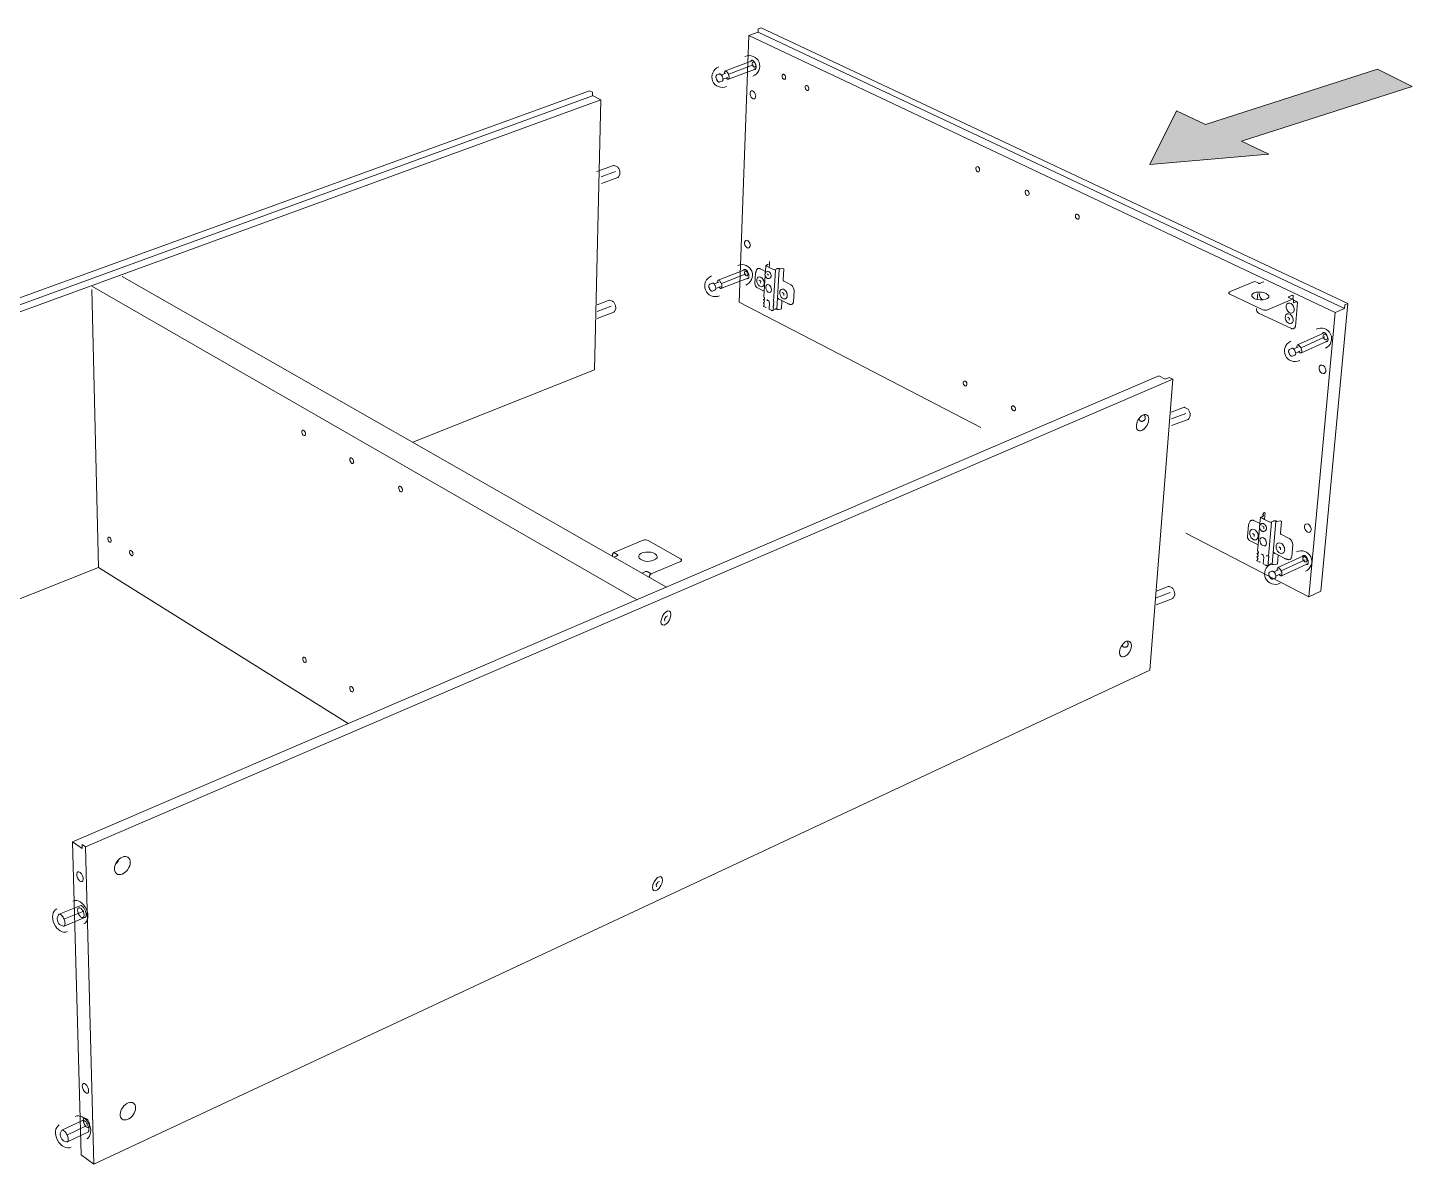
# Model space of a CAD drawing. Header units: metres. Extents: x -6.4 to 35.9, y -8.9 to 6.5.
# Drawn here: x 30.435 to 31.997, y 5.162 to 6.444 of the extents above; entities that cross this region are included whole.
import ezdxf

# ---------------------------------------------------------------- set-up
doc = ezdxf.new("R2010")
doc.units = ezdxf.units.M
doc.header["$MEASUREMENT"] = 0
doc.layers.add('PDF6_Geometry_Num_Penna__7_Num_Penna__7_Num_Penna__7_Num_Penna__7', color=7, linetype='Continuous', lineweight=18)

msp = doc.modelspace()

# ---------------------------------------------------------------- hatches: boundary and pattern name
at = {"layer": 'PDF6_Geometry_Num_Penna__7_Num_Penna__7_Num_Penna__7_Num_Penna__7', "linetype": 'Continuous', "lineweight": 18}
msp.add_hatch(color=7, dxfattribs=at).paths.add_polyline_path([(31.9971, 6.3778), (31.9579, 6.3972), (31.7637, 6.335), (31.7312, 6.3502), (31.701, 6.2897), (31.8353, 6.3016), (31.8044, 6.3161)])

# ---------------------------------------------------------------- linework, layer by layer
at = {"layer": 'PDF6_Geometry_Num_Penna__7_Num_Penna__7_Num_Penna__7_Num_Penna__7', "color": 7, "linetype": 'Continuous', "lineweight": 18, "flags": 128}
for points in [[(31.2591, 6.4428), (31.2589, 6.4391), (31.2486, 6.4353), (31.2375, 6.1343), (31.5104, 5.9932)], [(31.2589, 6.4391), (31.9207, 6.1273)], [(31.2591, 6.4428), (31.2625, 6.4441)], [(31.9245, 6.1329), (31.2625, 6.4441)], [(31.2486, 6.4353), (31.9101, 6.1228)], [(31.2567, 6.3992), (31.2567, 6.3995), (31.2567, 6.4), (31.2566, 6.4006), (31.2565, 6.4012), (31.2564, 6.4018), (31.2562, 6.4024), (31.256, 6.403), (31.2558, 6.4036), (31.2555, 6.4041), (31.2552, 6.4047), (31.2549, 6.4052), (31.2546, 6.4056), (31.2542, 6.4061), (31.2539, 6.4064), (31.2535, 6.4067), (31.2532, 6.407), (31.2528, 6.4072), (31.2525, 6.4073), (31.2521, 6.4073), (31.2518, 6.4073), (31.2516, 6.4072)], [(31.2227, 6.3929), (31.2174, 6.3909)], [(31.2257, 6.386), (31.2257, 6.386), (31.2547, 6.3971)], [(31.2258, 6.3915), (31.2534, 6.4024)], [(31.223, 6.3875), (31.223, 6.3875), (31.2234, 6.3871), (31.2237, 6.3867), (31.224, 6.3864), (31.2244, 6.3862), (31.2247, 6.386), (31.2251, 6.3859), (31.2254, 6.3859), (31.2256, 6.386), (31.2258, 6.386)], [(29.8797, 5.9411), (31.0688, 6.3729), (31.072, 6.3713)], [(29.8825, 5.9333), (31.0721, 6.3671)], [(31.0815, 6.3627), (29.8919, 5.9288), (29.8829, 5.9349), (29.8826, 5.9391)], [(30.8694, 5.9764), (31.0744, 6.058), (31.0815, 6.3627), (31.0719, 6.3675)], [(31.0719, 6.3675), (31.072, 6.3713)], [(31.082, 6.2759), (31.098, 6.2819)], [(31.2588, 6.1723), (31.2592, 6.1725), (31.2596, 6.1726), (31.2599, 6.1726), (31.2604, 6.1725), (31.2608, 6.1724), (31.2612, 6.1722), (31.2671, 6.1691)], [(31.2671, 6.1691), (31.2675, 6.1754)], [(31.2679, 6.1759), (31.2677, 6.1758), (31.2676, 6.1757), (31.2675, 6.1755), (31.2675, 6.1754)], [(31.2695, 6.1768), (31.2679, 6.1759)], [(31.2687, 6.1755), (31.2686, 6.1754), (31.2686, 6.1753), (31.2686, 6.1752), (31.2687, 6.1751)], [(31.2687, 6.1751), (31.2716, 6.1736)], [(31.2705, 6.1772), (31.2696, 6.1768)], [(31.2719, 6.1775), (31.2716, 6.1736)], [(31.2716, 6.1736), (31.2769, 6.1709)], [(31.2718, 6.1804), (31.2717, 6.178), (31.2718, 6.1779), (31.2718, 6.1777), (31.2719, 6.1775)], [(31.2776, 6.1708), (31.2802, 6.1722), (31.2805, 6.1723), (31.2809, 6.1724), (31.2813, 6.1725), (31.2817, 6.1725), (31.2821, 6.1724), (31.2826, 6.1723), (31.283, 6.1722), (31.2833, 6.1721)], [(31.2826, 6.1717), (31.2799, 6.1266)], [(31.2833, 6.1721), (31.2837, 6.1719)], [(31.2837, 6.1719), (31.287, 6.1724)], [(31.287, 6.1724), (31.288, 6.172)], [(31.2877, 6.1583), (31.2876, 6.1585), (31.2874, 6.1588), (31.2873, 6.1591), (31.2872, 6.1594), (31.2872, 6.1596), (31.288, 6.172)], [(30.5414, 6.1634), (31.1557, 5.8131)], [(31.2146, 6.1571), (31.2093, 6.155)], [(31.2176, 6.1501), (31.2176, 6.1501), (31.2466, 6.1613)], [(31.2177, 6.1556), (31.2453, 6.1665)], [(31.2619, 6.1581), (31.2602, 6.1592)], [(31.2618, 6.156), (31.2619, 6.1581)], [(31.2629, 6.1621), (31.2632, 6.1618), (31.2635, 6.1615), (31.2638, 6.1612), (31.2641, 6.1609), (31.2643, 6.1605), (31.2646, 6.1601), (31.2648, 6.1597), (31.265, 6.1593), (31.2652, 6.1589), (31.2654, 6.1584), (31.2655, 6.158), (31.2656, 6.1575), (31.2657, 6.1571), (31.2658, 6.1566), (31.2658, 6.1562), (31.2658, 6.1558), (31.2658, 6.1557)], [(31.2668, 6.1647), (31.2658, 6.1467), (31.2655, 6.1407), (31.2655, 6.1405), (31.2655, 6.1403), (31.2656, 6.1402), (31.2657, 6.14), (31.2658, 6.1399), (31.266, 6.1397)], [(31.2715, 6.1613), (31.2713, 6.1612), (31.271, 6.161), (31.2707, 6.161), (31.2704, 6.161), (31.2701, 6.161), (31.2698, 6.1611), (31.2695, 6.1612), (31.2692, 6.1614), (31.2689, 6.1615), (31.2686, 6.1618), (31.2683, 6.162), (31.268, 6.1623), (31.2678, 6.1627), (31.2675, 6.163), (31.2673, 6.1634), (31.2671, 6.1638), (31.267, 6.1642), (31.2669, 6.1647), (31.2668, 6.1651), (31.2667, 6.1655), (31.2667, 6.166), (31.2668, 6.1664), (31.2668, 6.1668), (31.2669, 6.1671), (31.2671, 6.1675), (31.2673, 6.1678), (31.2675, 6.1681), (31.2677, 6.1683), (31.2679, 6.1685), (31.2682, 6.1687)], [(31.267, 6.1673), (31.2671, 6.1691)], [(31.2691, 6.1692), (31.2682, 6.1687)], [(31.2703, 6.1657), (31.2693, 6.1663)], [(31.2702, 6.1644), (31.2703, 6.1657)], [(31.2715, 6.1613), (31.2725, 6.1617), (31.2727, 6.1619), (31.273, 6.1622), (31.2733, 6.1626), (31.2734, 6.163), (31.2735, 6.1634), (31.2736, 6.1639)], [(31.2785, 6.1704), (31.2764, 6.1353)], [(31.2776, 6.1708), (31.2775, 6.1708), (31.2773, 6.1708), (31.2771, 6.1708), (31.2769, 6.1709)], [(31.288, 6.1582), (31.2876, 6.1584), (31.2958, 6.1541)], [(31.791, 6.146), (31.8192, 6.1579), (31.823, 6.1561)], [(31.8235, 6.1559), (31.8237, 6.1558), (31.8241, 6.1557), (31.8244, 6.1557), (31.8247, 6.1557), (31.8251, 6.1557), (31.8253, 6.1558), (31.8292, 6.1575)], [(31.8292, 6.1575), (31.8294, 6.1574), (31.8296, 6.1574), (31.8297, 6.1573)], [(31.1223, 5.7988), (30.5071, 6.1526)], [(30.5146, 5.8352), (30.5072, 6.1489)], [(31.2149, 6.1517), (31.2149, 6.1516), (31.2153, 6.1512), (31.2156, 6.1508), (31.2159, 6.1505), (31.2163, 6.1503), (31.2166, 6.1501), (31.217, 6.15), (31.2172, 6.15), (31.2175, 6.1501), (31.2176, 6.1501)], [(31.288, 6.1441), (31.2862, 6.1452)], [(31.2878, 6.142), (31.288, 6.1441)], [(31.2888, 6.1484), (31.2891, 6.1481), (31.2894, 6.1478), (31.2897, 6.1475), (31.29, 6.1472), (31.2903, 6.1468), (31.2906, 6.1464), (31.2908, 6.1461), (31.291, 6.1456), (31.2912, 6.1452), (31.2914, 6.1447), (31.2915, 6.1443), (31.2916, 6.1439), (31.2917, 6.1434), (31.2918, 6.143), (31.2918, 6.1425), (31.2918, 6.1421), (31.2918, 6.142)], [(31.79, 6.145), (31.7901, 6.1452), (31.7902, 6.1455), (31.7904, 6.1457), (31.7907, 6.1459), (31.791, 6.146)], [(31.7912, 6.1436), (31.7909, 6.1438), (31.7905, 6.144), (31.7903, 6.1442), (31.7901, 6.1445), (31.79, 6.1447), (31.79, 6.145)], [(31.862, 6.1421), (31.8618, 6.1421), (31.8616, 6.1421)], [(31.8627, 6.1405), (31.8627, 6.1409), (31.8626, 6.1413), (31.8625, 6.1416), (31.8623, 6.1419), (31.862, 6.1421)], [(31.8627, 6.1377), (31.8624, 6.1378), (31.8627, 6.1405)], [(31.0773, 6.1238), (31.0933, 6.1298)], [(31.2649, 6.1304), (31.2649, 6.1302), (31.265, 6.13), (31.2652, 6.1298), (31.2654, 6.1297)], [(31.2651, 6.1346), (31.2651, 6.1345), (31.2652, 6.1344), (31.2652, 6.1343), (31.2653, 6.1342), (31.2655, 6.1342), (31.2656, 6.1342)], [(31.2651, 6.134), (31.2651, 6.1346)], [(31.2656, 6.133), (31.2654, 6.1332), (31.2653, 6.1334), (31.2652, 6.1336), (31.2651, 6.1337), (31.2651, 6.1339), (31.2651, 6.134)], [(31.2652, 6.1373), (31.2653, 6.1379)], [(31.2658, 6.1363), (31.2656, 6.1365), (31.2655, 6.1367), (31.2654, 6.1369), (31.2653, 6.137), (31.2653, 6.1372), (31.2652, 6.1373)], [(31.2653, 6.1379), (31.2653, 6.1378), (31.2654, 6.1377), (31.2654, 6.1376), (31.2656, 6.1376), (31.2657, 6.1375), (31.2659, 6.1376)], [(31.2676, 6.1285), (31.2654, 6.1297), (31.2655, 6.1309)], [(31.2659, 6.1396), (31.2659, 6.1396), (31.266, 6.1397), (31.2661, 6.1394), (31.2662, 6.1392), (31.2662, 6.139), (31.2663, 6.1388), (31.2663, 6.1386), (31.2663, 6.1384), (31.2663, 6.1382), (31.2662, 6.1381), (31.2662, 6.1379), (31.2661, 6.1378), (31.266, 6.1377), (31.2659, 6.1376)], [(31.2676, 6.1285), (31.2677, 6.1285), (31.2679, 6.1285), (31.268, 6.1285)], [(31.2695, 6.137), (31.2694, 6.137), (31.2692, 6.1369), (31.2691, 6.1369)], [(31.2799, 6.1266), (31.2797, 6.1267), (31.2794, 6.1268), (31.2791, 6.1268), (31.2788, 6.1268), (31.2786, 6.1268), (31.2783, 6.1267), (31.2758, 6.1253)], [(31.2759, 6.1266), (31.276, 6.1269), (31.2761, 6.1272), (31.2762, 6.1275), (31.2763, 6.1278)], [(31.2765, 6.1311), (31.2764, 6.1309), (31.2764, 6.1305), (31.2762, 6.1302), (31.276, 6.1299), (31.276, 6.1287)], [(31.2763, 6.1278), (31.2763, 6.1281), (31.2762, 6.1283), (31.2761, 6.1285), (31.276, 6.1287)], [(31.2762, 6.132), (31.2763, 6.1332), (31.2764, 6.1335), (31.2765, 6.1339), (31.2766, 6.1341), (31.2767, 6.1345)], [(31.2765, 6.1311), (31.2765, 6.1314), (31.2764, 6.1316), (31.2763, 6.1318), (31.2762, 6.132)], [(31.2767, 6.1345), (31.2767, 6.1347), (31.2766, 6.1349), (31.2765, 6.1351), (31.2764, 6.1353)], [(31.2799, 6.1266), (31.2803, 6.1264)], [(31.2803, 6.1264), (31.2805, 6.1264), (31.2807, 6.1263), (31.281, 6.1263), (31.2812, 6.1262), (31.2814, 6.1263)], [(31.281, 6.1392), (31.2813, 6.1389), (31.2816, 6.1387), (31.2818, 6.1384), (31.2821, 6.1382), (31.2823, 6.138), (31.2826, 6.1379)], [(31.2814, 6.1263), (31.2841, 6.1267)], [(31.2826, 6.1379), (31.2858, 6.1362)], [(31.2847, 6.1266), (31.2846, 6.1266), (31.2844, 6.1266), (31.2843, 6.1266)], [(31.2858, 6.1361), (31.2853, 6.1269), (31.2847, 6.1266)], [(31.2923, 6.1328), (31.2858, 6.1362), (31.2858, 6.1361), (31.2858, 6.1361)], [(31.2923, 6.1328), (31.2924, 6.1327), (31.2926, 6.1326), (31.2927, 6.1326), (31.2929, 6.1325), (31.2931, 6.1325), (31.2935, 6.1325)], [(31.7416, 5.8738), (31.8804, 5.802), (31.894, 5.8085), (31.9245, 6.1329)], [(31.8627, 6.1377), (31.8625, 6.1378), (31.8622, 6.1377), (31.862, 6.1377)], [(31.8632, 6.1365), (31.8632, 6.1368), (31.8631, 6.1371), (31.863, 6.1374), (31.8629, 6.1376), (31.8627, 6.1377)], [(31.8631, 6.1363), (31.8629, 6.134), (31.8629, 6.1339), (31.863, 6.1338), (31.8631, 6.1337), (31.8632, 6.1338), (31.8629, 6.1339)], [(31.8669, 6.135), (31.8641, 6.1364), (31.8638, 6.1365), (31.8635, 6.1364), (31.8632, 6.1363)], [(31.8669, 6.135), (31.8667, 6.1351), (31.8663, 6.1351), (31.866, 6.135), (31.8632, 6.1338)], [(31.8652, 6.1072), (31.8676, 6.134)], [(31.8676, 6.134), (31.8675, 6.1343), (31.8673, 6.1346), (31.8672, 6.1349), (31.8669, 6.135)], [(31.9101, 6.1228), (31.9207, 6.1273)], [(31.9207, 6.1273), (31.921, 6.1314)], [(31.921, 6.1314), (31.9245, 6.1329)], [(31.0774, 6.1161), (31.096, 6.1231)], [(31.8567, 6.1175), (31.8584, 6.1161), (31.8581, 6.114)], [(31.8804, 5.802), (31.9101, 6.1228)], [(31.8716, 6.0828), (31.8985, 6.0954)], [(31.902, 6.0924), (31.902, 6.0927), (31.902, 6.0932), (31.9019, 6.0938), (31.9017, 6.0944), (31.9015, 6.0949), (31.9013, 6.0955), (31.9011, 6.0961), (31.9008, 6.0967), (31.9005, 6.0972), (31.9002, 6.0977), (31.8999, 6.0982), (31.8995, 6.0987), (31.8991, 6.0991), (31.8988, 6.0994), (31.8984, 6.0997), (31.898, 6.1), (31.8977, 6.1001), (31.8973, 6.1002), (31.8969, 6.1002), (31.8966, 6.1002), (31.8965, 6.1001)], [(31.8685, 6.084), (31.8633, 6.0817)], [(31.8691, 6.0787), (31.8692, 6.0786), (31.8695, 6.0782), (31.8699, 6.0779), (31.8702, 6.0776), (31.8706, 6.0774), (31.8709, 6.0772), (31.8713, 6.0772), (31.8716, 6.0772), (31.8719, 6.0772), (31.872, 6.0773)], [(31.8719, 6.0773), (31.8719, 6.0773), (31.9002, 6.0902)], [(30.4854, 5.5257), (31.711, 6.0512), (31.7183, 6.0476)], [(31.7267, 6.0477), (30.5, 5.5202)], [(31.701, 5.7192), (31.7267, 6.0477)], [(31.7229, 6.0496), (31.7183, 6.0476)], [(31.7267, 6.0477), (31.7229, 6.0496)], [(31.694, 6.0076), (31.6945, 6.007), (31.6948, 6.0067), (31.695, 6.0064), (31.6952, 6.0061), (31.6954, 6.0057), (31.6955, 6.0054), (31.6956, 6.0051), (31.6957, 6.0047), (31.6958, 6.0044), (31.6958, 6.004), (31.6958, 6.0038), (31.6958, 6.0034), (31.6957, 6.0031), (31.6957, 6.0028), (31.6956, 6.0025), (31.6953, 6.002), (31.695, 6.0015), (31.6946, 6.0011), (31.6942, 6.0008), (31.6937, 6.0005), (31.6932, 6.0002), (31.6927, 6.0001), (31.6921, 6), (31.6916, 6), (31.6913, 6.0001), (31.691, 6.0002), (31.6907, 6.0003), (31.6905, 6.0004), (31.6903, 6.0005), (31.69, 6.0007), (31.6898, 6.0009), (31.6895, 6.0012), (31.6894, 6.0014), (31.6891, 6.0017), (31.689, 6.002), (31.6888, 6.0024), (31.6887, 6.0027), (31.6886, 6.003)], [(31.7254, 6.003), (31.7414, 6.009)], [(31.7255, 5.9953), (31.7441, 6.0022)], [(31.8251, 5.8846), (31.8257, 5.8914)], [(31.8262, 5.8919), (31.826, 5.8918), (31.8258, 5.8917), (31.8258, 5.8915), (31.8257, 5.8914)], [(31.8281, 5.8928), (31.8262, 5.8919)], [(31.8271, 5.8914), (31.827, 5.8914), (31.827, 5.8913), (31.827, 5.8911), (31.8272, 5.891)], [(31.8272, 5.891), (31.8305, 5.8893)], [(31.8292, 5.8933), (31.8282, 5.8928)], [(31.8283, 5.8949), (31.8283, 5.895), (31.8284, 5.895), (31.829, 5.8959)], [(31.8283, 5.8949), (31.8283, 5.8947), (31.8284, 5.8946), (31.8286, 5.8945), (31.8287, 5.8943), (31.8292, 5.8942)], [(31.8291, 5.8967), (31.8291, 5.8967), (31.8292, 5.8966), (31.8294, 5.8965)], [(31.8291, 5.8961), (31.8292, 5.8966)], [(31.8292, 5.8942), (31.8291, 5.8932)], [(31.8292, 5.8968), (31.8298, 5.8971), (31.8309, 5.8966)], [(31.8308, 5.8935), (31.8305, 5.8893)], [(31.8309, 5.8966), (31.8307, 5.8941), (31.8308, 5.8939), (31.8308, 5.8937), (31.8308, 5.8935)], [(31.8156, 5.8883), (31.816, 5.8884), (31.8165, 5.8885), (31.8169, 5.8885), (31.8174, 5.8884), (31.8179, 5.8883), (31.8184, 5.8881), (31.8251, 5.8846)], [(31.82, 5.8772), (31.8204, 5.8769), (31.8207, 5.8766), (31.8211, 5.8763), (31.8214, 5.8759), (31.8217, 5.8755), (31.822, 5.8751), (31.8222, 5.8747), (31.8225, 5.8742), (31.8227, 5.8737), (31.8228, 5.8732), (31.823, 5.8728), (31.8231, 5.8723), (31.8232, 5.8718), (31.8233, 5.8713), (31.8233, 5.8709), (31.8233, 5.8704), (31.8233, 5.8703)], [(31.8301, 5.8762), (31.8298, 5.876), (31.8294, 5.8759), (31.8291, 5.8759), (31.8288, 5.8759), (31.8284, 5.8759), (31.8281, 5.876), (31.8277, 5.8761), (31.8274, 5.8763), (31.827, 5.8765), (31.8267, 5.8768), (31.8263, 5.877), (31.826, 5.8774), (31.8257, 5.8777), (31.8255, 5.8781), (31.8252, 5.8785), (31.825, 5.879), (31.8249, 5.8794), (31.8247, 5.8799), (31.8246, 5.8803), (31.8246, 5.8808), (31.8246, 5.8813), (31.8246, 5.8817), (31.8248, 5.8821), (31.8249, 5.8825), (31.8251, 5.8829), (31.8253, 5.8833), (31.8256, 5.8836), (31.8258, 5.8838), (31.8261, 5.884), (31.8264, 5.8842)], [(31.8249, 5.8827), (31.8251, 5.8846)], [(31.8274, 5.8846), (31.8264, 5.8842)], [(31.8294, 5.8812), (31.8274, 5.8823)], [(31.8294, 5.8789), (31.8294, 5.8812)], [(31.8301, 5.8762), (31.8311, 5.8766), (31.8315, 5.8768), (31.8318, 5.8771), (31.8321, 5.8775), (31.8323, 5.8779), (31.8324, 5.8784), (31.8325, 5.879)], [(31.8305, 5.8893), (31.8365, 5.8863)], [(31.8374, 5.8862), (31.8372, 5.8862), (31.8369, 5.8862), (31.8367, 5.8862), (31.8365, 5.8863)], [(31.8374, 5.8862), (31.8404, 5.8876), (31.8408, 5.8877), (31.8412, 5.8879), (31.8417, 5.8879), (31.8422, 5.8879), (31.8426, 5.8879), (31.8431, 5.8877), (31.8436, 5.8876), (31.844, 5.8874)], [(31.8431, 5.8871), (31.8388, 5.8389)], [(31.844, 5.8874), (31.8444, 5.8872)], [(31.8444, 5.8872), (31.8483, 5.8877)], [(31.8488, 5.8726), (31.8486, 5.8728), (31.8484, 5.8731), (31.8483, 5.8734), (31.8482, 5.8737), (31.8482, 5.874), (31.8494, 5.8872)], [(31.8483, 5.8877), (31.8494, 5.8872)], [(31.8187, 5.8724), (31.8167, 5.8735)], [(31.8187, 5.8701), (31.8187, 5.8724)], [(31.823, 5.8608), (31.8225, 5.8543), (31.8225, 5.8541), (31.8225, 5.8539), (31.8226, 5.8538), (31.8227, 5.8536), (31.8229, 5.8534), (31.823, 5.8532)], [(31.849, 5.8725), (31.8487, 5.8727), (31.858, 5.8679)], [(31.8497, 5.862), (31.8501, 5.8617), (31.8505, 5.8614), (31.8508, 5.861), (31.8511, 5.8607), (31.8514, 5.8602), (31.8517, 5.8598), (31.852, 5.8594), (31.8522, 5.8589), (31.8524, 5.8585), (31.8526, 5.858), (31.8528, 5.8576), (31.8529, 5.8571), (31.853, 5.8566), (31.853, 5.8561), (31.8531, 5.8556), (31.8531, 5.8551), (31.8531, 5.8551)], [(31.0945, 5.8494), (31.0946, 5.8498), (31.0947, 5.8503), (31.0949, 5.8507), (31.0951, 5.851), (31.0954, 5.8514), (31.0958, 5.8517), (31.0961, 5.8519)], [(31.0945, 5.8481), (31.0945, 5.8494)], [(31.0964, 5.8469), (31.0988, 5.8479)], [(31.0988, 5.8479), (31.0992, 5.8481)], [(31.1726, 5.8435), (31.1725, 5.8432), (31.1723, 5.8429), (31.172, 5.8426), (31.1717, 5.8423), (31.1712, 5.842)], [(31.1715, 5.845), (31.1718, 5.8447), (31.1721, 5.8444), (31.1724, 5.8441), (31.1725, 5.8438), (31.1726, 5.8435)], [(31.8215, 5.8433), (31.8215, 5.8431), (31.8217, 5.8429), (31.8218, 5.8427), (31.8221, 5.8425)], [(31.8218, 5.8472), (31.8219, 5.8478)], [(31.8222, 5.8438), (31.8224, 5.8439), (31.8225, 5.8441), (31.8226, 5.8443), (31.8227, 5.8444), (31.8227, 5.8445), (31.8228, 5.8447), (31.8228, 5.8449), (31.8227, 5.8451), (31.8227, 5.8453), (31.8226, 5.8456), (31.8225, 5.8458), (31.8224, 5.8461), (31.8223, 5.8463), (31.8221, 5.8465), (31.822, 5.8467), (31.8219, 5.8469), (31.8218, 5.847), (31.8218, 5.8472)], [(31.8219, 5.8478), (31.8219, 5.8477), (31.822, 5.8475), (31.8221, 5.8474), (31.8222, 5.8474), (31.8224, 5.8474), (31.8225, 5.8474)], [(31.8221, 5.8507), (31.8222, 5.8513)], [(31.8225, 5.8474), (31.8227, 5.8475), (31.8228, 5.8476), (31.8229, 5.8478), (31.823, 5.8479), (31.823, 5.8481), (31.8231, 5.8483), (31.8231, 5.8485), (31.8231, 5.8487), (31.823, 5.8489), (31.823, 5.8491), (31.8228, 5.8494), (31.8227, 5.8496), (31.8225, 5.8499), (31.8224, 5.85), (31.8223, 5.8502), (31.8222, 5.8504), (31.8222, 5.8506), (31.8221, 5.8507)], [(31.8246, 5.8412), (31.8221, 5.8425), (31.8222, 5.8438)], [(31.8222, 5.8513), (31.8222, 5.8512), (31.8223, 5.851), (31.8224, 5.851), (31.8225, 5.8509), (31.8227, 5.8509), (31.8228, 5.8509)], [(31.8229, 5.8531), (31.8229, 5.8531), (31.823, 5.8532), (31.8231, 5.8529), (31.8233, 5.8527), (31.8233, 5.8524), (31.8234, 5.8522), (31.8234, 5.852), (31.8234, 5.8518), (31.8233, 5.8516), (31.8233, 5.8515), (31.8232, 5.8513), (31.8231, 5.8512), (31.823, 5.851), (31.8228, 5.8509)], [(31.835, 5.8438), (31.835, 5.8435), (31.8348, 5.8432), (31.8347, 5.8428), (31.8345, 5.8425), (31.8344, 5.8412), (31.8345, 5.841), (31.8346, 5.8408), (31.8347, 5.8405), (31.8347, 5.8402)], [(31.8347, 5.8447), (31.8348, 5.846), (31.835, 5.8464), (31.8351, 5.8467), (31.8353, 5.847), (31.8353, 5.8473)], [(31.835, 5.8438), (31.835, 5.8441), (31.8349, 5.8443), (31.8348, 5.8445), (31.8347, 5.8447)], [(31.8353, 5.8474), (31.8353, 5.8476), (31.8352, 5.8479), (31.8351, 5.8481), (31.835, 5.8483)], [(31.8405, 5.8524), (31.8408, 5.852), (31.8411, 5.8517), (31.8414, 5.8515), (31.8417, 5.8513), (31.842, 5.851), (31.8423, 5.8509)], [(31.8423, 5.8509), (31.846, 5.849)], [(31.8459, 5.8489), (31.8451, 5.8391), (31.8444, 5.8388)], [(31.8534, 5.8452), (31.846, 5.849), (31.8459, 5.8489), (31.8459, 5.8489)], [(31.8485, 5.8573), (31.8465, 5.8583)], [(31.8485, 5.855), (31.8485, 5.8573)], [(31.8493, 5.8314), (31.8762, 5.8439)], [(31.8534, 5.8452), (31.8536, 5.8451), (31.8537, 5.845), (31.8539, 5.845), (31.8541, 5.8449), (31.8543, 5.8449), (31.8548, 5.8448)], [(31.8797, 5.841), (31.8797, 5.8413), (31.8797, 5.8418), (31.8796, 5.8424), (31.8794, 5.843), (31.8792, 5.8435), (31.879, 5.8441), (31.8788, 5.8447), (31.8785, 5.8453), (31.8782, 5.8458), (31.8779, 5.8463), (31.8776, 5.8468), (31.8772, 5.8473), (31.8768, 5.8477), (31.8765, 5.848), (31.8761, 5.8483), (31.8757, 5.8485), (31.8753, 5.8487), (31.875, 5.8488), (31.8746, 5.8488), (31.8743, 5.8488), (31.8742, 5.8487)], [(30.5146, 5.8352), (29.9172, 5.5974)], [(30.7963, 5.659), (30.5146, 5.8352)], [(31.1339, 5.8303), (31.1336, 5.8305), (31.1333, 5.8306), (31.1329, 5.8306), (31.1325, 5.8306), (31.1322, 5.8305), (31.1319, 5.8305), (31.1282, 5.8289)], [(31.1344, 5.8301), (31.1339, 5.8304)], [(31.1344, 5.8301), (31.1381, 5.828), (31.1712, 5.842)], [(31.1365, 5.8255), (31.1365, 5.8259), (31.1367, 5.8263), (31.1369, 5.8268), (31.1371, 5.8271), (31.1374, 5.8275), (31.1378, 5.8278), (31.1381, 5.828)], [(31.8246, 5.8412), (31.8248, 5.8411), (31.8249, 5.8411), (31.8251, 5.8412)], [(31.8257, 5.8415), (31.8251, 5.8412)], [(31.8388, 5.8389), (31.8386, 5.839), (31.8383, 5.8391), (31.8379, 5.8391), (31.8376, 5.8391), (31.8373, 5.8391), (31.837, 5.839), (31.8341, 5.8376)], [(31.8342, 5.8389), (31.8344, 5.8393), (31.8345, 5.8396), (31.8346, 5.84), (31.8347, 5.8402)], [(31.8388, 5.8389), (31.8393, 5.8387), (31.8395, 5.8386), (31.8398, 5.8385), (31.8401, 5.8385), (31.8403, 5.8385), (31.8406, 5.8385)], [(31.8406, 5.8385), (31.8437, 5.8389)], [(31.8462, 5.8326), (31.841, 5.8302)], [(31.8444, 5.8388), (31.8443, 5.8387), (31.8441, 5.8388), (31.844, 5.8388)], [(31.8496, 5.8259), (31.8496, 5.8259), (31.8779, 5.8388)], [(31.1365, 5.8241), (31.1365, 5.8255)], [(31.8468, 5.8272), (31.8469, 5.8272), (31.8472, 5.8268), (31.8476, 5.8265), (31.8479, 5.8262), (31.8483, 5.826), (31.8486, 5.8258), (31.849, 5.8258), (31.8493, 5.8258), (31.8495, 5.8258), (31.8497, 5.8259)], [(31.708, 5.8008), (31.724, 5.8068)], [(31.7081, 5.7931), (31.7267, 5.8001)], [(31.1553, 5.7799), (31.1572, 5.7808)], [(31.1535, 5.7767), (31.1553, 5.7799)], [(31.1537, 5.7746), (31.1535, 5.7767)], [(31.675, 5.752), (31.6755, 5.7515), (31.6759, 5.7509), (31.6762, 5.7502), (31.6763, 5.7499), (31.6763, 5.7496), (31.6765, 5.749), (31.6765, 5.7485), (31.6764, 5.7479), (31.6762, 5.7474), (31.676, 5.7469), (31.6757, 5.7465), (31.6753, 5.7461), (31.6749, 5.7458), (31.6745, 5.7456), (31.6741, 5.7454), (31.6736, 5.7452), (31.6731, 5.7452), (31.6725, 5.7452), (31.672, 5.7452), (31.6715, 5.7454), (31.6711, 5.7457), (31.6709, 5.7458), (31.6706, 5.7461), (31.6704, 5.7463), (31.6702, 5.7465), (31.67, 5.7468), (31.6699, 5.7471), (31.6696, 5.7477)], [(30.495, 5.1724), (30.5093, 5.1619), (31.1825, 5.4767), (31.701, 5.7192)], [(30.4854, 5.5257), (30.4964, 5.5182)], [(30.4854, 5.5257), (30.495, 5.1724)], [(30.4963, 5.5227), (30.5, 5.5202), (30.5093, 5.1619)], [(30.4964, 5.5182), (30.4963, 5.5227)], [(30.5337, 5.5), (30.5344, 5.5007), (30.535, 5.5015), (30.5356, 5.5023), (30.5362, 5.5031), (30.5367, 5.504), (30.5372, 5.5049), (30.5376, 5.5058)], [(31.1439, 5.477), (31.1457, 5.4801)], [(31.1442, 5.4748), (31.1439, 5.477)], [(31.1457, 5.4801), (31.1477, 5.481)], [(30.4703, 5.444), (30.4947, 5.454)], [(30.4952, 5.4538), (30.497, 5.4525)], [(30.4754, 5.4383), (30.498, 5.4476)], [(30.5004, 5.4411), (30.5007, 5.4433)], [(30.5416, 5.2255), (30.542, 5.226), (30.5423, 5.2265)], [(30.4734, 5.2003), (30.4972, 5.2116)], [(30.4789, 5.1949), (30.5008, 5.2053)], [(30.4977, 5.2115), (30.4996, 5.2102)], [(30.4796, 5.1872), (30.5034, 5.1985)]]:
    msp.add_lwpolyline(points, dxfattribs=at)
for points in [[(31.2513, 6.4066), (31.2511, 6.4065), (31.2221, 6.3953, 0.319367), (31.2211, 6.3923)], [(31.2246, 6.3881), (31.2192, 6.3859), (31.2192, 6.3861), (31.2192, 6.3866), (31.2191, 6.3871), (31.219, 6.3877), (31.2189, 6.3882), (31.2187, 6.3887), (31.2185, 6.3892), (31.2182, 6.3897), (31.2179, 6.3901), (31.2177, 6.3905), (31.2174, 6.3909), (31.217, 6.3912), (31.2167, 6.3915), (31.2163, 6.3917), (31.216, 6.3918), (31.2157, 6.3919), (31.2154, 6.3919), (31.2151, 6.3918), (31.2125, 6.3908, 0.311982), (31.2114, 6.3888), (31.2114, 6.3885), (31.2114, 6.388), (31.2115, 6.3875), (31.2116, 6.387), (31.2118, 6.3865), (31.212, 6.386), (31.2122, 6.3855), (31.2124, 6.385), (31.2127, 6.3845), (31.213, 6.3841), (31.2133, 6.3837), (31.2136, 6.3834), (31.214, 6.3831), (31.2143, 6.3829), (31.2146, 6.3828), (31.2149, 6.3828), (31.2152, 6.3828), (31.2155, 6.3829), (31.2182, 6.3839)], [(31.2542, 6.397, 0.232869), (31.2554, 6.3969), (31.2556, 6.397), (31.2557, 6.397)], [(31.0771, 6.2818), (31.0956, 6.2887, -0.199343), (31.0966, 6.2887), (31.0993, 6.2877, -0.113472), (31.1008, 6.2865, -0.079964), (31.1025, 6.2836, -0.076721), (31.1031, 6.2802, -0.117111), (31.1028, 6.2784), (31.1014, 6.2758, -0.192915), (31.1007, 6.2752), (31.0822, 6.2683)], [(31.2486, 6.1634), (31.2486, 6.1636), (31.2486, 6.1642), (31.2485, 6.1647), (31.2484, 6.1653), (31.2483, 6.1659), (31.2481, 6.1665), (31.2479, 6.1671), (31.2477, 6.1677), (31.2474, 6.1683), (31.2471, 6.1688), (31.2468, 6.1693), (31.2465, 6.1698), (31.2461, 6.1702), (31.2458, 6.1706), (31.2454, 6.1709), (31.2451, 6.1711), (31.2447, 6.1713), (31.2443, 6.1714), (31.244, 6.1715), (31.2437, 6.1714), (31.2436, 6.1714), (31.2433, 6.1713, 0.210187), (31.2425, 6.1705)], [(31.2658, 6.1467), (31.2575, 6.1511, -0.283077), (31.2554, 6.1551), (31.2561, 6.1674), (31.2561, 6.1676), (31.2562, 6.1679), (31.2562, 6.1681), (31.2563, 6.1684), (31.2564, 6.1685), (31.2564, 6.1686), (31.2567, 6.1692, -0.271875), (31.2583, 6.172), (31.2588, 6.1723)], [(31.2165, 6.1523), (31.2111, 6.15), (31.2111, 6.1503), (31.2111, 6.1508), (31.211, 6.1513), (31.2109, 6.1518), (31.2107, 6.1523), (31.2106, 6.1528), (31.2103, 6.1533), (31.2101, 6.1538), (31.2098, 6.1543), (31.2096, 6.1547), (31.2092, 6.1551), (31.2089, 6.1554), (31.2086, 6.1557), (31.2082, 6.1558), (31.2079, 6.156), (31.2076, 6.156), (31.2073, 6.156), (31.207, 6.1559), (31.2044, 6.1549, 0.312841), (31.2033, 6.1529), (31.2033, 6.1527), (31.2033, 6.1522), (31.2034, 6.1517), (31.2035, 6.1511), (31.2037, 6.1506), (31.2039, 6.1501), (31.2041, 6.1496), (31.2043, 6.1491), (31.2046, 6.1487), (31.2049, 6.1483), (31.2052, 6.1479), (31.2055, 6.1475), (31.2059, 6.1473), (31.2062, 6.1471), (31.2065, 6.147), (31.2068, 6.1469), (31.2071, 6.1469), (31.2074, 6.147), (31.2101, 6.148)], [(31.2432, 6.1707), (31.243, 6.1706), (31.214, 6.1594, 0.319895), (31.213, 6.1565)], [(31.2461, 6.1611, 0.232801), (31.2473, 6.161), (31.2475, 6.1611), (31.2476, 6.1611)], [(31.2935, 6.1325), (31.2942, 6.1321), (31.2946, 6.1319), (31.2949, 6.1318), (31.2953, 6.1317), (31.2957, 6.1317), (31.296, 6.1317), (31.2964, 6.1318), (31.2967, 6.132), (31.2973, 6.1323), (31.2976, 6.1325), (31.2979, 6.1328), (31.2982, 6.1331), (31.2984, 6.1335), (31.2986, 6.134), (31.2987, 6.1345), (31.2988, 6.135), (31.2995, 6.1474, 0.261433), (31.2961, 6.1539)], [(31.8616, 6.1421), (31.8616, 6.1422), (31.8576, 6.1405), (31.8574, 6.1404), (31.8573, 6.1403), (31.8573, 6.1401), (31.8573, 6.14), (31.8575, 6.1398), (31.8577, 6.1397), (31.8582, 6.1395), (31.862, 6.1377), (31.8338, 6.1257, -0.188772), (31.8283, 6.1259), (31.7912, 6.1436)], [(31.8227, 6.1441), (31.8221, 6.1376, -0.23555), (31.816, 6.1414)], [(31.0774, 6.1316), (31.0909, 6.1366, -0.195358), (31.0918, 6.1366), (31.0945, 6.1355, -0.113472), (31.096, 6.1344, -0.079964), (31.0977, 6.1314, -0.076952), (31.0984, 6.1281, -0.117111), (31.098, 6.1263), (31.0967, 6.1237)], [(31.2758, 6.1253), (31.2755, 6.1252), (31.2752, 6.1251), (31.2748, 6.1251), (31.2745, 6.1251), (31.2741, 6.1252), (31.2738, 6.1253), (31.2735, 6.1254), (31.2713, 6.1266), (31.2717, 6.1337), (31.2716, 6.1338), (31.2716, 6.1338, 0.348216), (31.2693, 6.137), (31.2692, 6.1368), (31.2691, 6.1365), (31.269, 6.1362), (31.269, 6.1359)], [(31.8213, 6.1275), (31.8212, 6.1269, 0.286263), (31.8237, 6.1222), (31.8607, 6.1046), (31.8611, 6.1044), (31.8614, 6.1043), (31.8618, 6.1043), (31.8622, 6.1043), (31.8625, 6.1044), (31.8638, 6.105), (31.8642, 6.1052), (31.8645, 6.1055), (31.8647, 6.1058), (31.865, 6.1062), (31.8651, 6.1067), (31.8652, 6.1072)], [(31.8965, 6.0992, 0.35), (31.8962, 6.0994), (31.896, 6.0993), (31.8677, 6.0864, 0.318289), (31.867, 6.0833)], [(31.8707, 6.0794), (31.8655, 6.0768), (31.8654, 6.077), (31.8654, 6.0775), (31.8653, 6.078), (31.8651, 6.0785), (31.8649, 6.079), (31.8647, 6.0795), (31.8645, 6.08), (31.8642, 6.0805), (31.8639, 6.0809), (31.8636, 6.0813), (31.8633, 6.0817), (31.8629, 6.082), (31.8625, 6.0822), (31.8622, 6.0824), (31.8619, 6.0825), (31.8616, 6.0825), (31.8612, 6.0825), (31.861, 6.0824), (31.8584, 6.0812, 0.310756), (31.8575, 6.0792), (31.8575, 6.0789), (31.8575, 6.0784), (31.8576, 6.0779), (31.8578, 6.0774), (31.858, 6.0769), (31.8582, 6.0764), (31.8584, 6.0759), (31.8587, 6.0754), (31.859, 6.075), (31.8593, 6.0746), (31.8596, 6.0743), (31.86, 6.074), (31.8604, 6.0737), (31.8607, 6.0735), (31.861, 6.0734), (31.8614, 6.0734), (31.8617, 6.0735), (31.8619, 6.0735), (31.8645, 6.0747)], [(31.8997, 6.09, 0.236301), (31.9009, 6.09), (31.9011, 6.0901), (31.9011, 6.0901)], [(31.9003, 6.0903), (31.9004, 6.0903, 0.373556), (31.9004, 6.0907)], [(31.7249, 6.0105), (31.739, 6.0158, -0.195358), (31.74, 6.0157), (31.7427, 6.0147, -0.113472), (31.7441, 6.0136, -0.079964), (31.7458, 6.0106, -0.076721), (31.7465, 6.0073, -0.117111), (31.7461, 6.0054), (31.7448, 6.0029)], [(31.8156, 5.8883), (31.8149, 5.888, 0.276257), (31.8131, 5.885), (31.8127, 5.8844), (31.8127, 5.8843), (31.8126, 5.8841), (31.8125, 5.8838), (31.8124, 5.8836), (31.8123, 5.8833), (31.8123, 5.883), (31.8112, 5.87, 0.297142), (31.8135, 5.8657), (31.823, 5.8608), (31.8247, 5.88)], [(31.8383, 5.8858), (31.835, 5.8483, 0.042657), (31.8323, 5.8484)], [(31.1715, 5.845), (31.135, 5.8655, 0.203174), (31.1291, 5.8658), (31.0961, 5.8519), (31.0998, 5.8497), (31.1003, 5.8495), (31.1005, 5.8493), (31.1006, 5.8491), (31.1006, 5.849), (31.1006, 5.8488), (31.1004, 5.8487), (31.1002, 5.8485), (31.0992, 5.8481), (31.0991, 5.8482), (31.0988, 5.8481), (31.0988, 5.8481), (31.0988, 5.8482)], [(31.8548, 5.8448), (31.8555, 5.8444), (31.856, 5.8442), (31.8564, 5.8441), (31.8568, 5.844), (31.8573, 5.8439), (31.8577, 5.844), (31.8581, 5.8441), (31.8585, 5.8442), (31.8592, 5.8445), (31.8596, 5.8447), (31.8599, 5.845), (31.8602, 5.8454), (31.8605, 5.8459), (31.8607, 5.8463), (31.8608, 5.8469), (31.861, 5.8475), (31.8622, 5.8606, 0.274884), (31.8584, 5.8677)], [(31.1449, 5.8462, -0.33681), (31.1269, 5.8441), (31.1263, 5.8445), (31.1257, 5.8449), (31.1252, 5.8454), (31.1248, 5.8458), (31.1245, 5.8463), (31.1243, 5.8468)], [(31.8341, 5.8376), (31.8337, 5.8375), (31.8333, 5.8374), (31.8329, 5.8374), (31.8325, 5.8374), (31.8321, 5.8375), (31.8317, 5.8376), (31.8314, 5.8377), (31.8288, 5.8391), (31.8295, 5.8467), (31.8294, 5.8468), (31.8294, 5.8468, 0.36319), (31.827, 5.8502), (31.827, 5.8502), (31.8267, 5.8502), (31.8265, 5.8501)], [(31.8742, 5.8478, 0.35), (31.8739, 5.848), (31.8737, 5.8479), (31.8454, 5.835, 0.318289), (31.8447, 5.8319)], [(31.8484, 5.828), (31.8431, 5.8254), (31.8431, 5.8256), (31.8431, 5.8261), (31.843, 5.8266), (31.8428, 5.8271), (31.8426, 5.8276), (31.8424, 5.8281), (31.8422, 5.8286), (31.8419, 5.8291), (31.8416, 5.8295), (31.8413, 5.8299), (31.841, 5.8303), (31.8406, 5.8306), (31.8402, 5.8308), (31.8399, 5.831), (31.8396, 5.8311), (31.8393, 5.8311), (31.8389, 5.8311), (31.8387, 5.831), (31.8361, 5.8298, 0.310756), (31.8352, 5.8278), (31.8352, 5.8275), (31.8352, 5.827), (31.8353, 5.8265), (31.8355, 5.826), (31.8357, 5.8255), (31.8359, 5.825), (31.8361, 5.8245), (31.8364, 5.824), (31.8367, 5.8236), (31.837, 5.8232), (31.8373, 5.8229), (31.8377, 5.8226), (31.8381, 5.8223), (31.8384, 5.8221), (31.8387, 5.822), (31.8391, 5.822), (31.8394, 5.8221), (31.8396, 5.8221), (31.8422, 5.8233)], [(31.8774, 5.8386, 0.236301), (31.8786, 5.8386), (31.8788, 5.8387), (31.8788, 5.8387)], [(31.878, 5.8389), (31.8781, 5.8389, 0.373556), (31.8781, 5.8393)], [(31.7082, 5.8086), (31.7216, 5.8136, -0.199343), (31.7226, 5.8136), (31.7253, 5.8125, -0.113472), (31.7267, 5.8114, -0.080557), (31.7284, 5.8084, -0.077182), (31.7291, 5.8051, -0.116692), (31.7287, 5.8033), (31.7274, 5.8007)], [(30.4765, 5.4314, 0.11473), (30.4769, 5.4339, 0.077483), (30.4758, 5.4385, 0.079522), (30.4734, 5.4425, 0.113897), (30.4713, 5.444, 0.392649), (30.4696, 5.4434), (30.4684, 5.4408, 0.116446), (30.468, 5.4389, 0.160532), (30.4706, 5.4326, 0.112679), (30.4721, 5.4316), (30.4748, 5.4307, 0.18351), (30.4758, 5.4307), (30.5001, 5.4406)], [(30.5006, 5.445, 0.043624), (30.4996, 5.4482, 0.044354), (30.4981, 5.4512)], [(30.5037, 5.199), (30.5039, 5.2013, 0.076973), (30.5036, 5.2029, 0.041903), (30.5025, 5.2061, 0.041563), (30.5008, 5.209)]]:
    msp.add_lwpolyline(points, format="xyb", dxfattribs=at)
for points in [[(31.2544, 6.4052), (31.2541, 6.4053), (31.2537, 6.4054), (31.2534, 6.4053), (31.2531, 6.4052), (31.2529, 6.4049), (31.2526, 6.4047), (31.2525, 6.4043), (31.2524, 6.4039), (31.2523, 6.4035), (31.2523, 6.403), (31.2524, 6.4025), (31.2525, 6.402), (31.2527, 6.4015), (31.253, 6.4011), (31.2532, 6.4007), (31.2536, 6.4003), (31.2539, 6.4), (31.2542, 6.3998), (31.2546, 6.3997), (31.2549, 6.3996), (31.2552, 6.3997), (31.2555, 6.3998), (31.2558, 6.4001), (31.256, 6.4003), (31.2562, 6.4007), (31.2563, 6.4011), (31.2563, 6.4016), (31.2563, 6.402), (31.2563, 6.4025), (31.2561, 6.403), (31.2559, 6.4035), (31.2557, 6.4039), (31.2554, 6.4043), (31.2551, 6.4047), (31.2548, 6.405)], [(31.2881, 6.3913), (31.2877, 6.3915), (31.2874, 6.3915), (31.287, 6.3915), (31.2867, 6.3913), (31.2865, 6.3911), (31.2862, 6.3909), (31.2861, 6.3905), (31.286, 6.3901), (31.2859, 6.3896), (31.2859, 6.3891), (31.286, 6.3887), (31.2861, 6.3882), (31.2863, 6.3877), (31.2866, 6.3872), (31.2868, 6.3868), (31.2871, 6.3865), (31.2875, 6.3862), (31.2879, 6.386), (31.2882, 6.3859), (31.2886, 6.3858), (31.2889, 6.3859), (31.2892, 6.386), (31.2895, 6.3862), (31.2897, 6.3865), (31.2898, 6.3868), (31.2899, 6.3872), (31.29, 6.3877), (31.29, 6.3882), (31.2899, 6.3887), (31.2898, 6.3892), (31.2896, 6.3897), (31.2893, 6.3901), (31.2891, 6.3905), (31.2888, 6.3909), (31.2884, 6.3912)], [(31.9971, 6.3778), (31.9579, 6.3972), (31.7637, 6.335), (31.7312, 6.3502), (31.701, 6.2897), (31.8353, 6.3016), (31.8044, 6.3161)], [(31.2468, 6.1614), (31.2468, 6.1614)], [(31.2728, 6.162), (31.2729, 6.162), (31.2729, 6.1619)], [(31.2655, 6.1329), (31.2655, 6.1329)], [(31.2657, 6.1362), (31.2657, 6.1363)], [(31.2713, 6.1266), (31.2712, 6.1266)], [(31.2941, 6.1323), (31.2941, 6.1322)], [(31.5472, 6.0175), (31.5469, 6.0176), (31.5465, 6.0176), (31.5461, 6.0176), (31.5458, 6.0175), (31.5455, 6.0173), (31.5453, 6.017), (31.5451, 6.0167), (31.545, 6.0163), (31.5449, 6.0159), (31.5449, 6.0154), (31.545, 6.0149), (31.5451, 6.0144), (31.5453, 6.0139), (31.5456, 6.0135), (31.5458, 6.013), (31.5462, 6.0127), (31.5466, 6.0123), (31.5469, 6.0121), (31.5473, 6.012), (31.5476, 6.0119), (31.548, 6.0119), (31.5483, 6.012), (31.5486, 6.0122), (31.5488, 6.0125), (31.549, 6.0128), (31.5492, 6.0132), (31.5492, 6.0137), (31.5492, 6.0142), (31.5492, 6.0147), (31.549, 6.0152), (31.5488, 6.0157), (31.5486, 6.0161), (31.5483, 6.0165), (31.548, 6.0169), (31.5476, 6.0172)], [(30.8003, 5.9586), (30.8007, 5.9584), (30.8011, 5.958), (30.8014, 5.9576), (30.8017, 5.9571), (30.802, 5.9566), (30.8022, 5.9561), (30.8023, 5.9555), (30.8024, 5.955), (30.8025, 5.9544), (30.8024, 5.9539), (30.8023, 5.9535), (30.8022, 5.9531), (30.802, 5.9528), (30.8017, 5.9526), (30.8014, 5.9525), (30.8011, 5.9525), (30.8007, 5.9526), (30.8003, 5.9527), (30.8, 5.953), (30.7996, 5.9533), (30.7993, 5.9538), (30.799, 5.9542), (30.7987, 5.9547), (30.7985, 5.9553), (30.7983, 5.9558), (30.7982, 5.9564), (30.7982, 5.9569), (30.7982, 5.9574), (30.7983, 5.9578), (30.7985, 5.9582), (30.7987, 5.9585), (30.799, 5.9587), (30.7993, 5.9588), (30.7996, 5.9588), (30.8, 5.9588)], [(31.8292, 5.8968), (31.8291, 5.8968)], [(31.8316, 5.8769), (31.8316, 5.8769), (31.8317, 5.8768)], [(31.8223, 5.846), (31.8223, 5.846)], [(31.8226, 5.8495), (31.8226, 5.8496)], [(31.8555, 5.8446), (31.8555, 5.8445)], [(31.8762, 5.8471), (31.8766, 5.8469), (31.8769, 5.8466), (31.8773, 5.8462), (31.8776, 5.8457), (31.8779, 5.8453), (31.8781, 5.8447), (31.8782, 5.8442), (31.8783, 5.8437), (31.8783, 5.8432), (31.8782, 5.8427), (31.878, 5.8423), (31.8778, 5.842), (31.8775, 5.8417), (31.8772, 5.8415), (31.8769, 5.8414), (31.8765, 5.8414), (31.8761, 5.8415), (31.8757, 5.8417), (31.8753, 5.8419), (31.8749, 5.8422), (31.8745, 5.8426), (31.8742, 5.8431), (31.874, 5.8435), (31.8738, 5.8441), (31.8736, 5.8446), (31.8735, 5.8451), (31.8736, 5.8456), (31.8737, 5.846), (31.8738, 5.8465), (31.874, 5.8468), (31.8743, 5.8471), (31.8746, 5.8473), (31.875, 5.8474), (31.8753, 5.8474), (31.8758, 5.8473)], [(31.8288, 5.8391), (31.8287, 5.8391)]]:
    msp.add_lwpolyline(points, close=True, dxfattribs=at)
msp.add_lwpolyline([(30.4716, 5.1968, 0.118021), (30.4715, 5.195, 0.160341), (30.4743, 5.189, 0.113921), (30.4759, 5.188), (30.4787, 5.1872, 0.407864), (30.4803, 5.188, 0.113471), (30.4806, 5.1905, 0.07782), (30.4793, 5.195, 0.080251), (30.4766, 5.1989, 0.115101), (30.4744, 5.2003, 0.392586), (30.4728, 5.1996)], format="xyb", close=True, dxfattribs=at)
at = {"layer": 'PDF6_Geometry_Num_Penna__7_Num_Penna__7_Num_Penna__7_Num_Penna__7', "color": 7, "linetype": 'Continuous', "lineweight": 18}
for centre, radius, start, end in [((31.8326, 6.1438), 0.00809, 177.751, 235.8376), ((31.145, 5.4876), 0.00259, 279.6447, 281.5946)]:
    msp.add_arc(centre, radius, start, end, dxfattribs=at)
for centre, major_axis, ratio, start_param, end_param in [((31.2237, 6.3905), (-0.00176, 0.00459), 0.416974, 3.066391, 6.298167), ((31.2155, 6.1547), (-0.00176, 0.00457), 0.416661, 3.065189, 6.298556), ((31.2616, 6.1573), (-0.00218, 0.00544), 0.664852, 5.44927, 7.913847), ((31.2616, 6.1574), (-0.00217, 0.0054), 0.669052, 1.642585, 4.140921), ((31.2708, 6.1654), (-0.00151, 0.00383), 0.631232, 4.090286, 6.352162), ((31.2707, 6.15), (-0.00173, 0.00431), 0.630693, 0.93775, 4.068866), ((31.2707, 6.1499), (-0.00166, 0.00438), 0.63007, 4.116469, 7.210276), ((31.2876, 6.1436), (-0.00236, 0.00539), 0.673965, 5.434388, 7.887914), ((31.2876, 6.1435), (-0.00218, 0.00522), 0.689003, 1.603607, 4.153753), ((31.8254, 6.1416), (-0.00956, 0.0006), 0.444646, 3.957325, 6.478834), ((31.8254, 6.1415), (-0.00987, 0.00079), 0.439721, 1.264481, 3.996107), ((31.2604, 6.1346), (-0.00531, 0.0034), 0.393686, 2.975363, 3.746677), ((31.2538, 6.1444), (-0.0121, 0.0099), 0.223662, 3.049148, 3.550579), ((31.8696, 6.0817), (-0.00204, 0.00448), 0.420106, 3.070352, 6.292008), ((31.8185, 5.8722), (-0.00272, 0.00573), 0.704563, 5.370817, 7.836754), ((31.8293, 5.8807), (-0.00192, 0.00393), 0.653701, 3.962343, 6.287691), ((31.8184, 5.8723), (-0.00268, 0.00577), 0.704227, 1.580005, 4.06426), ((31.8288, 5.8642), (-0.00211, 0.00455), 0.667762, 0.865703, 4.004637), ((31.8288, 5.8641), (-0.00201, 0.00463), 0.670957, 4.046034, 7.148743), ((31.8483, 5.8569), (-0.00297, 0.00568), 0.708032, 5.351369, 7.799274), ((31.1346, 5.8474), (-0.0105, 0.0003), 0.492737, 2.962105, 6.454452), ((31.8482, 5.8568), (-0.00273, 0.00547), 0.72992, 1.515353, 4.069619), ((31.8473, 5.8303), (-0.00204, 0.00448), 0.420106, 3.070352, 6.292008)]:
    msp.add_ellipse(centre, major_axis=major_axis, ratio=ratio, start_param=start_param, end_param=end_param, dxfattribs=at)
for centre, major_axis, ratio in [((31.3141, 6.3762), (-0.00103, 0.0028), 0.635875), ((31.253, 6.3683), (-0.00156, 0.00444), 0.62992), ((31.5067, 6.2845), (-0.00112, 0.00283), 0.65652), ((31.5625, 6.2579), (-0.0011, 0.00289), 0.655846), ((31.6191, 6.2309), (-0.00116, 0.00286), 0.668484), ((31.2468, 6.1999), (-0.00166, 0.00431), 0.625914), ((31.2455, 6.1668), (-0.00105, 0.00268), 0.620462), ((31.8593, 6.1278), (-0.00235, 0.00551), 0.689803), ((31.8582, 6.1158), (-0.00239, 0.00549), 0.690394), ((31.899, 6.0952), (-0.0013, 0.00295), 0.692346), ((31.8957, 6.0587), (-0.00211, 0.00468), 0.688377), ((31.4925, 6.0427), (-0.00115, 0.00275), 0.64457), ((31.6927, 5.9986), (0.0046, 0.00883), 0.587673), ((30.7461, 5.9871), (-0.00122, 0.00311), 0.550691), ((30.8555, 5.9237), (-0.00127, 0.00313), 0.560271), ((31.8792, 5.8796), (-0.00215, 0.0046), 0.675762), ((30.5271, 5.8666), (-0.00114, 0.00291), 0.525347), ((30.5517, 5.8514), (-0.00117, 0.00294), 0.523381), ((31.6734, 5.7433), (0.00472, 0.00851), 0.577514), ((30.7471, 5.7309), (-0.00125, 0.00299), 0.546711), ((30.8002, 5.698), (-0.00129, 0.00301), 0.550156), ((30.5416, 5.4989), (0.00635, 0.00932), 0.672226), ((30.4937, 5.4863), (-0.00237, 0.00552), 0.505387), ((30.4948, 5.4458), (-0.0024, 0.00552), 0.500473), ((30.5, 5.2475), (-0.0024, 0.0054), 0.491478), ((30.5478, 5.2218), (0.00643, 0.00899), 0.65146), ((30.501, 5.2087), (-0.00246, 0.00536), 0.489489)]:
    msp.add_ellipse(centre, major_axis=major_axis, ratio=ratio, dxfattribs=at)
for points in [[(31.2441, 6.4117), (31.2504, 6.4143), (31.2575, 6.4113), (31.26, 6.4052)], [(31.2514, 6.4071), (31.2518, 6.4071), (31.2502, 6.4063), (31.2506, 6.4063)], [(31.2513, 6.4065), (31.2513, 6.4065), (31.251, 6.4065), (31.2511, 6.4065)], [(31.2516, 6.4064), (31.2518, 6.4064), (31.2512, 6.4066), (31.2513, 6.4066)], [(31.2076, 6.3841), (31.2051, 6.3903), (31.2082, 6.3973), (31.2145, 6.3999)], [(31.26, 6.4052), (31.2625, 6.399), (31.2593, 6.392), (31.253, 6.3894)], [(31.2547, 6.3971), (31.2548, 6.3971), (31.2548, 6.3972), (31.2549, 6.3972)], [(31.2549, 6.3973), (31.255, 6.3973), (31.2549, 6.3976), (31.255, 6.3976)], [(31.2557, 6.397), (31.2564, 6.3975), (31.2567, 6.3982), (31.2567, 6.3992)], [(31.2235, 6.3776), (31.2172, 6.375), (31.21, 6.378), (31.2076, 6.3841)], [(31.2182, 6.3839), (31.2189, 6.3843), (31.2193, 6.3849), (31.2192, 6.3859)], [(31.0993, 6.2876), (31.0994, 6.2876), (31.0993, 6.2877), (31.0993, 6.2877)], [(31.1028, 6.2784), (31.1028, 6.2784), (31.1028, 6.2785), (31.1028, 6.2785)], [(31.236, 6.1759), (31.2423, 6.1784), (31.2494, 6.1755), (31.2519, 6.1693)], [(31.1995, 6.1483), (31.197, 6.1544), (31.2001, 6.1615), (31.2064, 6.164)], [(31.2432, 6.1707), (31.2432, 6.1707), (31.2429, 6.1706), (31.243, 6.1706)], [(31.2435, 6.1705), (31.2437, 6.1705), (31.2431, 6.1707), (31.2432, 6.1707)], [(31.2519, 6.1693), (31.2543, 6.1631), (31.2512, 6.1561), (31.2449, 6.1536)], [(31.2466, 6.1613), (31.2467, 6.1613), (31.2467, 6.1614), (31.2468, 6.1614)], [(31.2468, 6.1614), (31.2469, 6.1614), (31.2468, 6.1617), (31.2469, 6.1617)], [(31.2476, 6.1611), (31.2483, 6.1616), (31.2486, 6.1623), (31.2486, 6.1634)], [(31.2154, 6.1417), (31.209, 6.1392), (31.2019, 6.1421), (31.1995, 6.1483)], [(31.2101, 6.148), (31.2108, 6.1484), (31.2111, 6.1491), (31.2111, 6.15)], [(31.0946, 6.1355), (31.0946, 6.1355), (31.0945, 6.1355), (31.0945, 6.1355)], [(31.098, 6.1263), (31.098, 6.1263), (31.098, 6.1263), (31.098, 6.1263)], [(31.096, 6.1231), (31.0963, 6.1231), (31.0964, 6.1238), (31.0967, 6.1238)], [(31.8887, 6.1041), (31.8948, 6.107), (31.9021, 6.1045), (31.9049, 6.0985)], [(31.8962, 6.1), (31.8966, 6.1), (31.8951, 6.0991), (31.8955, 6.0991)], [(31.8962, 6.0994), (31.8962, 6.0994), (31.8959, 6.0993), (31.896, 6.0993)], [(31.9049, 6.0985), (31.9078, 6.0925), (31.9051, 6.0853), (31.899, 6.0824)], [(31.8539, 6.0743), (31.8511, 6.0803), (31.8537, 6.0875), (31.8599, 6.0904)], [(31.9002, 6.0902), (31.9002, 6.0902), (31.9003, 6.0903), (31.9003, 6.0903)], [(31.9011, 6.0901), (31.9019, 6.0906), (31.9021, 6.0913), (31.902, 6.0924)], [(31.8702, 6.0687), (31.864, 6.0658), (31.8567, 6.0683), (31.8539, 6.0743)], [(31.8645, 6.0747), (31.8652, 6.0751), (31.8655, 6.0758), (31.8655, 6.0768)], [(31.7427, 6.0147), (31.7427, 6.0147), (31.7426, 6.0147), (31.7427, 6.0147)], [(31.7441, 6.0022), (31.7444, 6.0022), (31.7445, 6.0029), (31.7448, 6.0029)], [(31.8664, 5.8527), (31.8725, 5.8556), (31.8798, 5.8531), (31.8826, 5.8471)], [(31.8739, 5.8486), (31.8743, 5.8486), (31.8728, 5.8477), (31.8732, 5.8477)], [(31.8739, 5.848), (31.8739, 5.848), (31.8736, 5.8479), (31.8737, 5.8479)], [(31.8826, 5.8471), (31.8855, 5.8411), (31.8828, 5.8339), (31.8767, 5.831)], [(31.8316, 5.8229), (31.8288, 5.8289), (31.8314, 5.8361), (31.8376, 5.839)], [(31.8779, 5.8388), (31.8779, 5.8388), (31.878, 5.8389), (31.878, 5.8389)], [(31.8788, 5.8387), (31.8796, 5.8392), (31.8798, 5.8399), (31.8797, 5.841)], [(31.7253, 5.8125), (31.7253, 5.8125), (31.7252, 5.8125), (31.7253, 5.8125)], [(31.8479, 5.8173), (31.8417, 5.8144), (31.8344, 5.8169), (31.8316, 5.8229)], [(31.8422, 5.8233), (31.8429, 5.8237), (31.8432, 5.8244), (31.8431, 5.8254)], [(31.7267, 5.8001), (31.727, 5.8001), (31.7271, 5.8008), (31.7274, 5.8008)], [(31.7287, 5.8033), (31.7287, 5.8033), (31.7287, 5.8033), (31.7288, 5.8033)], [(31.159, 5.786), (31.1569, 5.7871), (31.1533, 5.7845), (31.1511, 5.7802)], [(31.1551, 5.7849), (31.1552, 5.7849), (31.155, 5.7849), (31.155, 5.7849)], [(31.1589, 5.7761), (31.1611, 5.7805), (31.1612, 5.7849), (31.159, 5.786)], [(31.1511, 5.7802), (31.1488, 5.7759), (31.1488, 5.7715), (31.1509, 5.7703)], [(31.1509, 5.7703), (31.1531, 5.7692), (31.1566, 5.7718), (31.1589, 5.7761)], [(31.1494, 5.4862), (31.1473, 5.4873), (31.1437, 5.4847), (31.1415, 5.4804)], [(31.1493, 5.4764), (31.1515, 5.4807), (31.1516, 5.4851), (31.1494, 5.4862)], [(31.1415, 5.4804), (31.1393, 5.4761), (31.1392, 5.4717), (31.1413, 5.4706)], [(31.1413, 5.4706), (31.1435, 5.4695), (31.1471, 5.4721), (31.1493, 5.4764)], [(30.5008, 5.4501), (30.4975, 5.4572), (30.4908, 5.4611), (30.4859, 5.4588)], [(30.4953, 5.4538), (30.4955, 5.4538), (30.4945, 5.454), (30.4947, 5.454)], [(30.4676, 5.4502), (30.4627, 5.4479), (30.4614, 5.4403), (30.4647, 5.4332)], [(30.4981, 5.4512), (30.4978, 5.4517), (30.4965, 5.4525), (30.497, 5.4525)], [(30.497, 5.4525), (30.4971, 5.4525), (30.497, 5.4525), (30.497, 5.4525)], [(30.498, 5.433), (30.5029, 5.4353), (30.5042, 5.443), (30.5008, 5.4501)], [(30.5001, 5.4406), (30.5003, 5.4406), (30.5001, 5.4412), (30.5004, 5.4412)], [(30.5007, 5.4434), (30.5008, 5.4439), (30.5008, 5.4444), (30.5006, 5.445)], [(30.5007, 5.4433), (30.5008, 5.4433), (30.5007, 5.4434), (30.5007, 5.4434)], [(30.4647, 5.4332), (30.4681, 5.426), (30.4747, 5.4221), (30.4796, 5.4244)], [(30.4758, 5.4307), (30.4761, 5.4307), (30.4761, 5.4314), (30.4765, 5.4314)], [(30.5035, 5.208), (30.4998, 5.2149), (30.4929, 5.2185), (30.4882, 5.2159)], [(30.4703, 5.2063), (30.4656, 5.2037), (30.4647, 5.196), (30.4685, 5.1891)], [(30.4978, 5.2114), (30.4981, 5.2114), (30.497, 5.2116), (30.4972, 5.2116)], [(30.5008, 5.209), (30.5004, 5.2095), (30.5, 5.2099), (30.4996, 5.2102)], [(30.4996, 5.2102), (30.4997, 5.2102), (30.4996, 5.2102), (30.4996, 5.2102)], [(30.5017, 5.1908), (30.5065, 5.1934), (30.5073, 5.2011), (30.5035, 5.208)], [(30.4685, 5.1891), (30.4722, 5.1822), (30.4791, 5.1786), (30.4839, 5.1812)], [(30.5034, 5.1985), (30.5036, 5.1985), (30.5034, 5.1991), (30.5037, 5.1991)], [(30.5039, 5.2013), (30.5039, 5.2013), (30.5038, 5.2013), (30.5039, 5.2013)]]:
    msp.add_open_spline(points, degree=3, dxfattribs=at)

doc.saveas('drawing.dxf')
